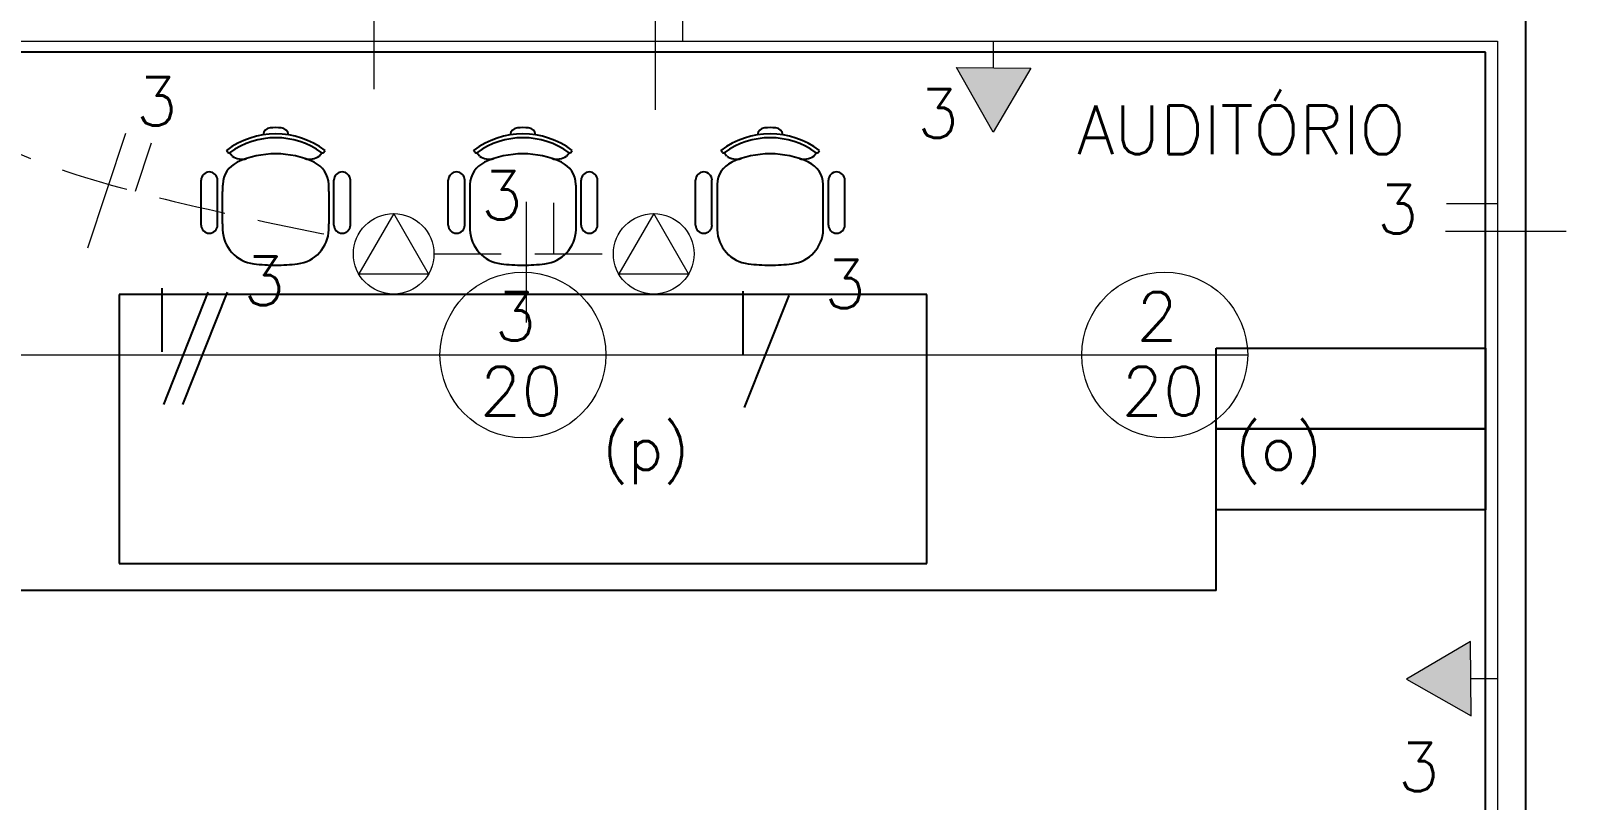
# Model space of a CAD drawing. Extents: x 1.6 to 100.8, y -3.3 to 55.9.
# Drawn here: x 58.61 to 64.31, y 19.97 to 22.83 of the extents above; entities that cross this region are included whole.
import ezdxf

# ---------------------------------------------------------------- set-up
doc = ezdxf.new("R2010")
doc.units = 0
doc.header["$MEASUREMENT"] = 0
doc.linetypes.add('HIDDEN', pattern=[0.375, 0.25, -0.125])
doc.layers.get('0').update_dxf_attribs({"linetype": 'CONTINUOUS'})
for name, color, linetype in [('2-MATERIAIS', 2, 'CONTINUOUS'), ('FIACAO', 6, 'CONTINUOUS'), ('Texto', 2, 'CONTINUOUS'), ('Tub_Eletr_parede', 3, 'CONTINUOUS'), ('Tub_Eletr_piso', 3, 'HIDDEN')]:
    doc.layers.add(name, color=color, linetype=linetype)
doc.styles.add('ROMANS', font='romans.shx')
doc.styles.add('TXT_TEXTO', font='ROMANS.shx')

msp = doc.modelspace()

# ---------------------------------------------------------------- linework, layer by layer
at = {"color": 8}
for p, q in [((64.1581, 9.1042), (64.1581, 23.5542)), ((64.0081, 22.7542), (56.8581, 22.7542)), ((64.0081, 9.2542), (64.0081, 22.7542)), ((64.0081, 15.9542), (64.0081, 22.7542)), ((59.3373, 22.3816), (59.3317, 22.3892)), ((59.3534, 22.3681), (59.3439, 22.3807)), ((59.6766, 22.3681), (59.686, 22.3807)), ((59.6926, 22.3816), (59.6983, 22.3892)), ((60.2555, 22.3816), (60.2498, 22.3892)), ((60.2715, 22.3681), (60.262, 22.3807)), ((60.5947, 22.3681), (60.6042, 22.3807)), ((60.6107, 22.3816), (60.6164, 22.3892)), ((61.1736, 22.3816), (61.1679, 22.3892)), ((61.1896, 22.3681), (61.1802, 22.3807)), ((61.5128, 22.3681), (61.5223, 22.3807)), ((61.5289, 22.3816), (61.5345, 22.3892)), ((59.2377, 22.1119), (59.2377, 22.2784)), ((59.2988, 22.1119), (59.2988, 22.2784)), ((59.7311, 22.1119), (59.7311, 22.2784)), ((59.7922, 22.1119), (59.7922, 22.2784)), ((60.1559, 22.1119), (60.1559, 22.2784)), ((60.217, 22.1119), (60.217, 22.2784)), ((60.6492, 22.1119), (60.6492, 22.2784)), ((60.7103, 22.1119), (60.7103, 22.2784)), ((61.074, 22.1119), (61.074, 22.2784)), ((61.1351, 22.1119), (61.1351, 22.2784)), ((61.5674, 22.1119), (61.5674, 22.2784)), ((61.6285, 22.1119), (61.6285, 22.2784)), ((59.3176, 22.1158), (59.3176, 22.2362)), ((59.7124, 22.2362), (59.7124, 22.1158)), ((60.2357, 22.2362), (60.2357, 22.1158)), ((60.6305, 22.1158), (60.6305, 22.2362)), ((61.1538, 22.2362), (61.1538, 22.1158)), ((61.5486, 22.1158), (61.5486, 22.2362)), ((61.9331, 21.8542), (58.9331, 21.8542)), ((58.9331, 21.8542), (58.9331, 20.8542)), ((61.9331, 20.8542), (61.9331, 21.8542)), ((63.0081, 21.6542), (64.0081, 21.6542)), ((63.0081, 20.7542), (63.0081, 21.6542)), ((63.0081, 21.3542), (63.0081, 21.6542)), ((63.0081, 21.6542), (64.0081, 21.6542)), ((64.0081, 21.6542), (64.0081, 21.3542)), ((64.0081, 21.3542), (63.0081, 21.3542)), ((63.0081, 21.0542), (63.0081, 21.3542)), ((63.0081, 21.3542), (64.0081, 21.3542)), ((64.0081, 21.3542), (64.0081, 21.0542)), ((64.0081, 21.0542), (63.0081, 21.0542)), ((58.9331, 20.8542), (61.9331, 20.8542)), ((63.0081, 20.7542), (57.8581, 20.7542))]:
    msp.add_line(p, q, dxfattribs=at)
for centre, radius, start, end in [((59.4962, 22.445), 0.0282, 93.5833, 176.6281), ((59.515, 22.1448), 0.329, 86.4167, 93.5833), ((59.5338, 22.445), 0.0282, 3.3719, 86.4167), ((60.4143, 22.445), 0.0282, 93.5833, 176.6281), ((60.4331, 22.1448), 0.329, 86.4167, 93.5833), ((60.4519, 22.445), 0.0282, 3.3719, 86.4167), ((61.3324, 22.445), 0.0282, 93.5833, 176.6281), ((61.3512, 22.1448), 0.329, 86.4167, 93.5833), ((61.37, 22.445), 0.0282, 3.3719, 86.4167), ((59.515, 22.1448), 0.3055, 53.1301, 126.8699), ((59.515, 22.1448), 0.2914, 54.0396, 125.9604), ((60.4331, 22.1448), 0.3055, 53.1301, 126.8699), ((60.4331, 22.1448), 0.2914, 54.0396, 125.9604), ((61.3512, 22.1448), 0.3055, 53.1301, 126.8699), ((61.3512, 22.1448), 0.2914, 54.0396, 125.9604), ((59.3411, 22.3845), 0.0047, 216.8699, 305.9604), ((59.3897, 22.4187), 0.0623, 234.3405, 285.7396), ((59.515, 22.0382), 0.3384, 90, 114.9388), ((59.515, 22.0382), 0.3384, 65.0612, 90), ((59.6402, 22.4187), 0.0623, 254.2604, 305.6595), ((59.6888, 22.3845), 0.0047, 234.0396, 323.1301), ((60.2592, 22.3845), 0.0047, 216.8699, 305.9604), ((60.3078, 22.4187), 0.0623, 234.3405, 285.7396), ((60.4331, 22.0382), 0.3384, 90, 114.9388), ((60.4331, 22.0382), 0.3384, 65.0612, 90), ((60.5584, 22.4187), 0.0623, 254.2604, 305.6595), ((60.607, 22.3845), 0.0047, 234.0396, 323.1301), ((61.1774, 22.3845), 0.0047, 216.8699, 305.9604), ((61.226, 22.4187), 0.0623, 234.3405, 285.7396), ((61.3512, 22.0382), 0.3384, 90, 114.9388), ((61.3512, 22.0382), 0.3384, 65.0612, 90), ((61.4765, 22.4187), 0.0623, 254.2604, 305.6595), ((61.5251, 22.3845), 0.0047, 234.0396, 323.1301), ((59.2683, 22.2784), 0.0306, 0, 180), ((59.4119, 22.2598), 0.094, 114.9388, 178.3074), ((59.618, 22.2598), 0.094, 1.6926, 65.0612), ((59.7616, 22.2784), 0.0306, 0, 180), ((60.1864, 22.2784), 0.0306, 360, 180), ((60.33, 22.2598), 0.094, 114.9388, 178.3074), ((60.5361, 22.2598), 0.094, 1.6926, 65.0612), ((60.6798, 22.2784), 0.0306, 360, 180), ((61.1046, 22.2784), 0.0306, 360, 180), ((61.2482, 22.2598), 0.094, 114.9388, 178.3074), ((61.4543, 22.2598), 0.094, 1.6926, 65.0612), ((61.5979, 22.2784), 0.0306, 360, 180), ((60.2106, 22.2362), 0.893, 178.3074, 180), ((58.8194, 22.2362), 0.893, 0, 1.6926), ((61.1287, 22.2362), 0.893, 178.3074, 180), ((59.7375, 22.2362), 0.893, 0, 1.6926), ((62.0468, 22.2362), 0.893, 178.3074, 180), ((60.6556, 22.2362), 0.893, 0, 1.6926), ((59.2683, 22.1119), 0.0306, 180, 0), ((60.0226, 22.1158), 0.705, 180, 181.7293), ((59.4494, 22.0985), 0.1316, 181.7293, 263.155), ((59.5805, 22.0985), 0.1316, 276.845, 358.2707), ((59.0074, 22.1158), 0.705, 358.2707, 360), ((59.7616, 22.1119), 0.0306, 180, 0), ((60.1864, 22.1119), 0.0306, 180, 360), ((60.9407, 22.1158), 0.705, 180, 181.7293), ((60.3676, 22.0985), 0.1316, 181.7293, 263.155), ((60.4986, 22.0985), 0.1316, 276.845, 358.2707), ((59.9255, 22.1158), 0.705, 358.2707, 360), ((60.6798, 22.1119), 0.0306, 180, 360), ((61.1046, 22.1119), 0.0306, 180, 360), ((61.8588, 22.1158), 0.705, 180, 181.7293), ((61.2857, 22.0985), 0.1316, 181.7293, 263.155), ((61.4168, 22.0985), 0.1316, 276.845, 358.2707), ((60.8436, 22.1158), 0.705, 358.2707, 360), ((61.5979, 22.1119), 0.0306, 180, 360), ((59.515, 22.6445), 0.6815, 263.155, 270), ((59.515, 22.6445), 0.6815, 270, 276.845), ((60.4331, 22.6445), 0.6815, 263.155, 270), ((60.4331, 22.6445), 0.6815, 270, 276.845), ((61.3512, 22.6445), 0.6815, 263.155, 270), ((61.3512, 22.6445), 0.6815, 270, 276.845)]:
    msp.add_arc(centre, radius, start, end, dxfattribs=at)
at = {"layer": '2-MATERIAIS', "color": 4, "lineweight": 15}
for p, q in [((62.1809, 22.6957), (62.1809, 22.7957)), ((63.9531, 20.4265), (64.0531, 20.4265))]:
    msp.add_line(p, q, dxfattribs=at)
at = {"layer": '2-MATERIAIS', "linetype": 'Continuous', "lineweight": 15}
for p, q in [((60.125, 21.6292), (60.7412, 21.6292)), ((62.5083, 21.6292), (63.1246, 21.6292))]:
    msp.add_line(p, q, dxfattribs=at)
at = {"layer": '2-MATERIAIS', "color": 4, "lineweight": 15}
for points in [[(62.0431, 22.6968), (62.3187, 22.6946), (62.179, 22.457)], [(59.953, 22.1544), (59.8234, 21.93), (60.0826, 21.93)], [(60.9188, 22.1544), (60.7892, 21.93), (61.0484, 21.93)], [(63.9542, 20.2887), (63.9521, 20.5643), (63.7144, 20.4246)]]:
    msp.add_lwpolyline(points, close=True, dxfattribs=at)
for centre in [(59.953, 22.0048), (60.9188, 22.0048)]:
    msp.add_circle(centre, 0.1496, dxfattribs=at)
at = {"layer": '2-MATERIAIS', "linetype": 'Continuous', "lineweight": 15}
for centre in [(60.4331, 21.6292), (62.8164, 21.6292)]:
    msp.add_circle(centre, 0.3081, dxfattribs=at)
at = {"layer": '2-MATERIAIS', "color": 4, "lineweight": 15}
for points in [[(62.0431, 22.6968), (62.179, 22.457), (62.3187, 22.6946)], [(63.9542, 20.2887), (63.7144, 20.4246), (63.9521, 20.5643)]]:
    msp.add_solid(points, dxfattribs=at)
at = {"layer": 'FIACAO', "lineweight": 15}
for p, q in [((59.8795, 23.0656), (59.8795, 22.6171)), ((60.9238, 22.9889), (60.9238, 22.5405)), ((61.0258, 22.9853), (61.0258, 22.7957)), ((58.9571, 22.4518), (58.8155, 22.0264)), ((59.0527, 22.4161), (58.9928, 22.2363)), ((60.4449, 22.198), (60.4449, 21.7496)), ((60.5469, 22.1944), (60.5469, 22.0048)), ((63.863, 22.1915), (64.0526, 22.1915)), ((63.8593, 22.0896), (64.3078, 22.0896))]:
    msp.add_line(p, q, dxfattribs=at)
at = {"layer": 'FIACAO'}
for p, q in [((59.0923, 21.8779), (59.0923, 21.6405)), ((59.2634, 21.8619), (59.0983, 21.445)), ((59.3341, 21.8619), (59.169, 21.445)), ((61.2491, 21.8666), (61.2491, 21.6292)), ((61.4202, 21.8505), (61.2551, 21.4336))]:
    msp.add_line(p, q, dxfattribs=at)
at = {"layer": 'Tub_Eletr_parede', "lineweight": 15}
for p, q in [((56.8115, 22.7957), (64.0526, 22.7957)), ((64.0526, 22.7957), (64.0526, 9.2012)), ((58.3579, 21.6292), (60.125, 21.6292)), ((60.7412, 21.6292), (62.5083, 21.6292))]:
    msp.add_line(p, q, dxfattribs=at)
at = {"layer": 'Tub_Eletr_piso', "lineweight": 15}
msp.add_line((60.1026, 22.0048), (60.7692, 22.0048), dxfattribs=at)
msp.add_spline([(58.3746, 22.4566), (58.6102, 22.3573), (59.1376, 22.1999), (59.8121, 22.0551)], degree=3, dxfattribs=at)

# ---------------------------------------------------------------- texts
at = {"color": 8, "style": 'ROMANS'}
msp.add_text('AUDITÓRIO', height=0.18, dxfattribs=at).set_placement((62.4913, 22.3758))
at = {"layer": 'Texto', "lineweight": 15, "style": 'TXT_TEXTO'}
for s, p in [('3', (58.9958, 22.4814)), ('3', (61.8971, 22.4365)), ('3', (60.2774, 22.1322)), ('3', (63.6043, 22.0807)), ('3', (60.3277, 21.6823)), ('2', (62.7111, 21.6823)), ('20', (60.2726, 21.4045)), ('20', (62.6559, 21.4045)), ('3', (63.682, 20.0084))]:
    msp.add_text(s, height=0.18, dxfattribs=at).set_placement(p)
at = {"layer": 'Texto', "style": 'TXT_TEXTO'}
for p in [(59.3949, 21.8145), (61.5517, 21.8031)]:
    msp.add_text('3', height=0.18, dxfattribs=at).set_placement(p)
at = {"layer": 'Texto', "color": 4, "lineweight": 15, "style": 'TXT_TEXTO'}
for s, p in [('(p)', (60.7281, 21.2023)), ('(o)', (63.0777, 21.2023))]:
    msp.add_text(s, height=0.16, dxfattribs=at).set_placement(p)

doc.saveas('drawing.dxf')
